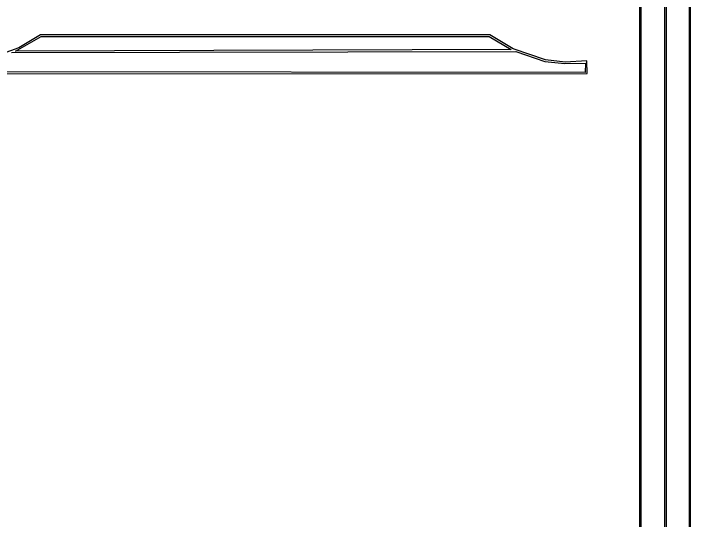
# Model space of a CAD drawing. Extents: x 17 to 323, y -435 to -5.
# Drawn here: x 192.9 to 322.7, y -337.7 to -240.4 of the extents above; entities that cross this region are included whole.
import ezdxf

# ---------------------------------------------------------------- set-up
doc = ezdxf.new("R2010")
doc.units = 0

msp = doc.modelspace()

# ---------------------------------------------------------------- linework, layer by layer
at = {"layer": 'CONTOURS'}
for p, q in [((322.5, -5.1), (322.4, -434.6)), ((322.7, -434.9), (322.7, -4.7)), ((317.8, -9.8), (317.7, -429.9)), ((318.1, -430.2), (318.1, -9.5)), ((313, -14.6), (312.9, -375)), ((313.2, -425.6), (313.3, -14.3)), ((193.3, -247.6), (198.2, -244.8)), ((198.1, -244.5), (193.9, -247)), ((284.2, -244.5), (198.1, -244.5)), ((198.2, -244.8), (284.1, -244.8)), ((284.1, -244.8), (288.3, -247.3)), ((288.7, -247.2), (284.2, -244.5)), ((193.9, -247), (187.4, -249.3)), ((192.5, -247.9), (289.2, -247.7)), ((288.3, -247.3), (193.3, -247.6)), ((294.9, -249.3), (288.7, -247.2)), ((289.2, -247.7), (294.8, -249.6)), ((294.8, -249.6), (298.6, -250)), ((298.7, -249.7), (294.9, -249.3)), ((298.6, -250), (302.6, -249.9)), ((302.8, -249.5), (298.7, -249.7)), ((302.6, -249.9), (302.5, -251.7)), ((302.9, -251.9), (302.8, -249.5)), ((302.5, -251.7), (179.6, -251.6)), ((179.4, -252), (302.9, -251.9))]:
    msp.add_line(p, q, dxfattribs=at)

doc.saveas('drawing.dxf')
